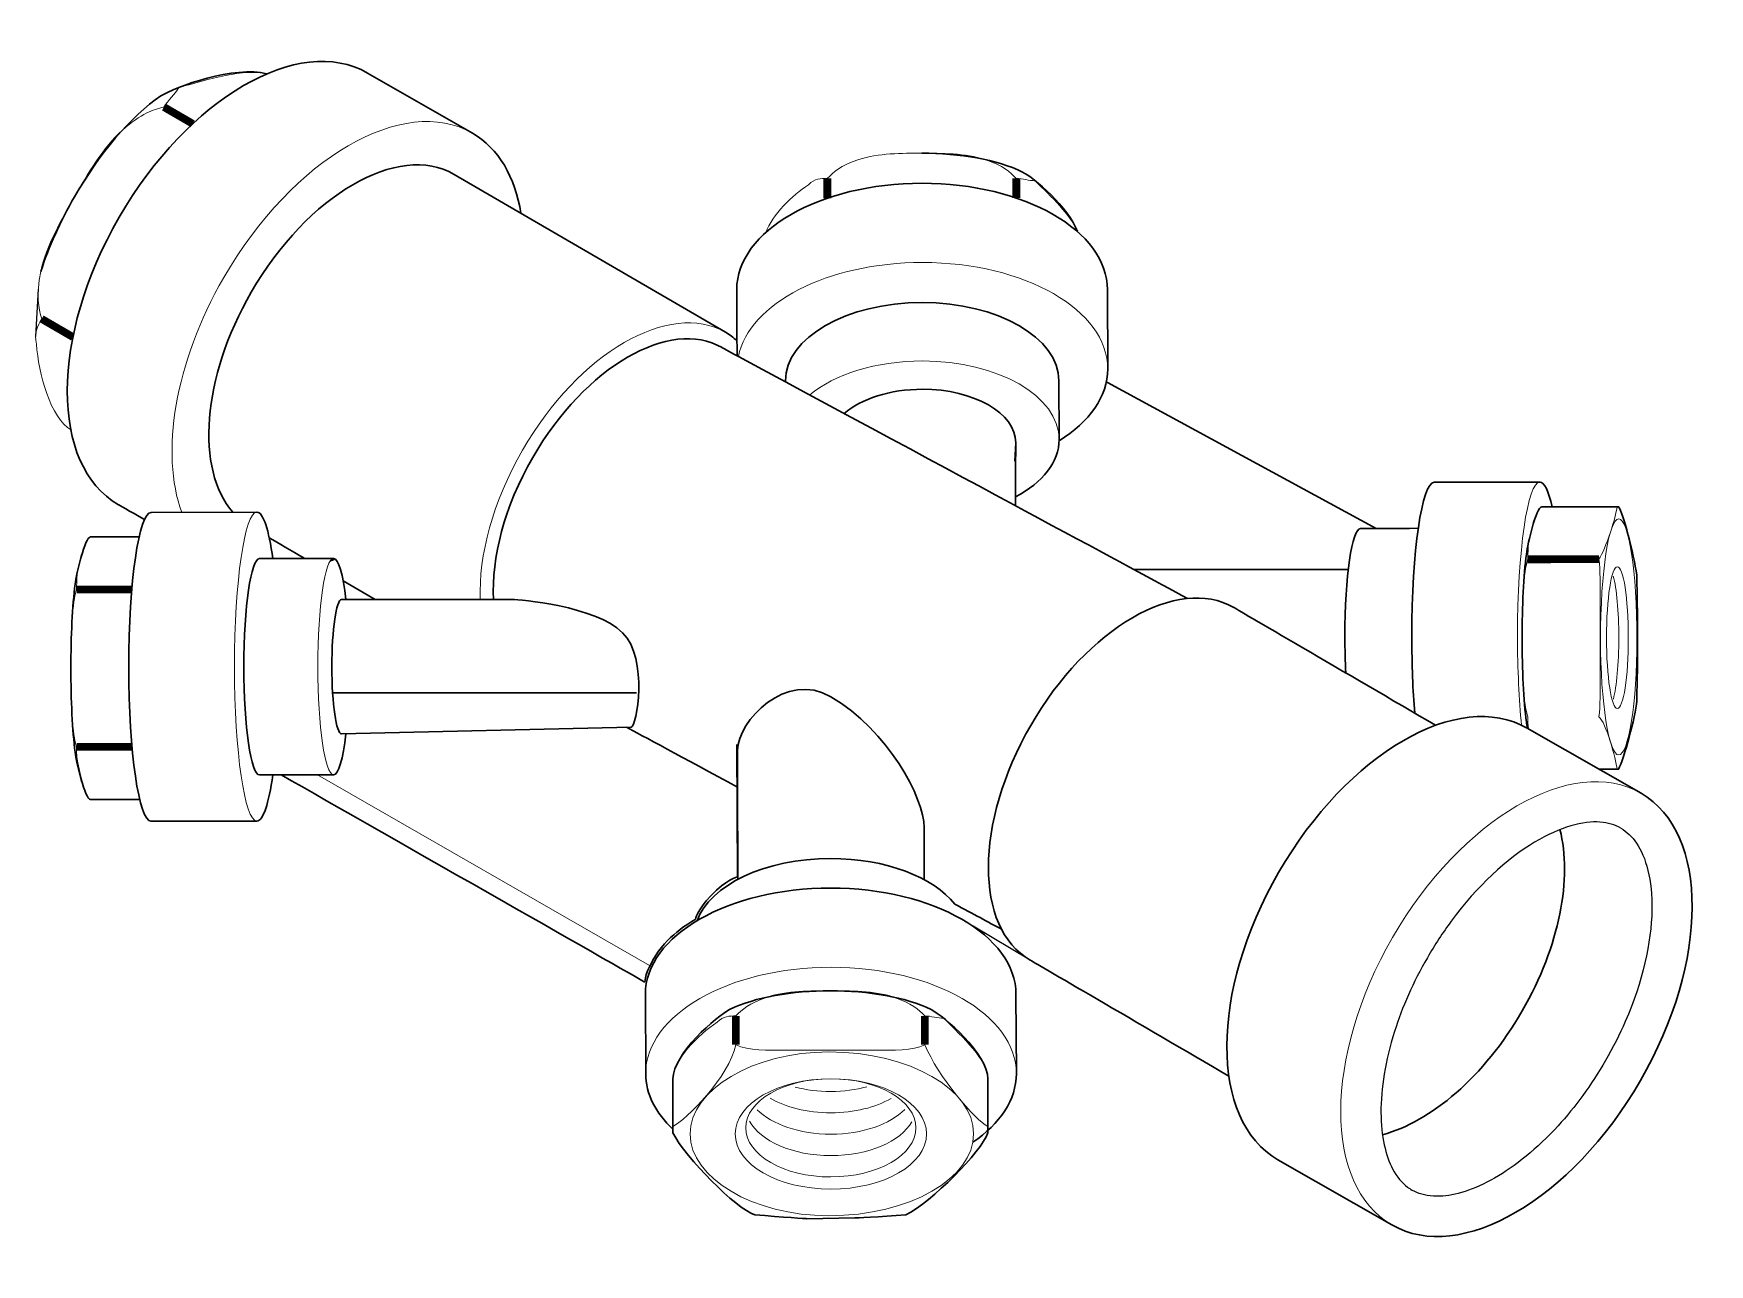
# Model space of a CAD drawing. Header units: millimetres. Extents: x 24747 to 137666, y -34589 to 43444.
# Drawn here: x 127025.1 to 127457.8, y 6909.8 to 7227.6 of the extents above; entities that cross this region are included whole.
import ezdxf

# ---------------------------------------------------------------- set-up
doc = ezdxf.new("R2010")
doc.units = ezdxf.units.MM
doc.header["$LTSCALE"] = 10
doc.layers.add('Livello 1', color=7, linetype='Continuous')
doc.layers.add('Pannelli', color=7, linetype='Continuous')

# ---------------------------------------------------------------- blocks, each defined once
blk = doc.blocks.new('block 165')
at = {"layer": 'Livello 1', "color": 7, "lineweight": 5, "true_color": 0xffffff}
blk.add_lwpolyline([(68.781, 64.476), (68.781, 64.476)], dxfattribs=at)
blk.add_open_spline([(70.138, 64.476), (70.138, 64.043), (69.53, 63.692), (68.781, 63.693), (68.032, 63.693), (67.424, 64.043), (67.425, 64.476), (67.424, 64.908), (68.032, 65.258), (68.781, 65.258), (69.53, 65.258), (70.138, 64.908), (70.138, 64.476)], degree=3, knots=[0, 0, 0, 0, 1, 1, 1, 2, 2, 2, 3, 3, 3, 4, 4, 4, 4], dxfattribs=at)

msp = doc.modelspace()

# ---------------------------------------------------------------- linework, layer by layer
at = {"layer": 'Pannelli', "color": 7}
for p, q in [((127026.27726, 7161.53909), (127025.55644, 7149.36984)), ((127282.38149, 6988.34792), (127267.63185, 6997.06963))]:
    msp.add_line(p, q, dxfattribs=at)
at = {"layer": 'Pannelli', "color": 7, "lineweight": 30}
for p, q in [((127302.01882, 7137.44909), (127302.30738, 7137.43941)), ((127302.30738, 7137.43941), (127371.72696, 7099.78811)), ((127278.45604, 7117.16738), (127278.64087, 7121.90003))]:
    msp.add_line(p, q, dxfattribs=at)
at = {"layer": 'Pannelli', "color": 7, "lineweight": 9}
msp.add_line((127184.68659, 6986.63596), (127098.34034, 7036.18417), dxfattribs=at)
at = {"layer": 'Pannelli', "color": 7, "lineweight": 5, "const_width": 2}
for points in [[(127066.15072, 7204.27034), (127058.73485, 7208.57689)], [(127230.00684, 7185.052), (127230.00036, 7190.16543)], [(127278.79978, 7185.09991), (127278.79765, 7190.16543)], [(127035.22567, 7149.20314), (127027.15442, 7153.88807)], [(127429.2217, 7091.83089), (127410.85414, 7091.82462)], [(127050.43596, 7084.04866), (127036.15008, 7084.04866)], [(127050.49257, 7043.38517), (127036.15008, 7043.37538)], [(127206.40597, 6966.50625), (127206.3997, 6973.93104)], [(127255.20012, 6966.50625), (127255.19698, 6973.93104)]]:
    msp.add_lwpolyline(points, dxfattribs=at)
at = {"layer": 'Pannelli', "color": 7, "lineweight": 30}
for points, knots in [([(127053.69007, 7102.07446), (127049.83204, 7104.288), (127046.97372, 7105.92796), (127046.97372, 7105.92796), (127029.30536, 7116.1245), (127029.38061, 7149.34791), (127047.1493, 7180.12566), (127064.918, 7210.89087), (127093.64515, 7227.57156), (127111.31351, 7217.36247), (127111.31351, 7217.36247), (127138.35378, 7201.85445), (127138.35378, 7201.85445), (127145.18582, 7197.90818), (127149.36479, 7190.52412), (127150.89485, 7181.17239)], [5.674874856, 5.674874856, 5.674874856, 5.674874856, 6, 6, 6, 7, 7, 7, 8, 8, 8, 9, 9, 9, 9.386544784, 9.386544784, 9.386544784, 9.386544784]), ([(127085.32259, 7217.15733), (127077.08799, 7219.3953), (127061.54981, 7213.82341), (127057.96039, 7211.45525), (127050.10605, 7206.26292), (127041.9601, 7196.3862), (127035.64841, 7185.44969), (127032.0011, 7179.12938), (127028.9636, 7172.45971), (127026.93947, 7166.14269)], [3.087826113, 3.087826113, 3.087826113, 3.087826113, 4, 4, 4, 5, 5, 5, 5.577577943, 5.577577943, 5.577577943, 5.577577943]), ([(127076.49812, 7103.98417), (127066.90131, 7115.04116), (127068.49576, 7138.67985), (127081.25378, 7160.77356), (127095.76786, 7185.90746), (127119.23684, 7199.54048), (127133.66939, 7191.20013), (127133.66939, 7191.20013), (127203.70947, 7150.42651), (127203.70947, 7150.42651), (127204.78038, 7149.80792), (127205.7715, 7149.08591), (127206.68285, 7148.26897)], [0.121179446, 0.121179446, 0.121179446, 0.121179446, 1, 1, 1, 2, 2, 2, 3, 3, 3, 3.074168658, 3.074168658, 3.074168658, 3.074168658]), ([(127294.5898, 7176.41497), (127292.40309, 7182.67211), (127283.28483, 7190.36475), (127280.42809, 7191.79587), (127273.91572, 7195.04422), (127264.16128, 7196.68093), (127254.40057, 7196.68093)], [14.122249357, 14.122249357, 14.122249357, 14.122249357, 15, 15, 15, 16, 16, 16, 16]), ([(127206.70072, 7144.38135), (127206.67397, 7150.19928), (127206.62232, 7161.432), (127206.62232, 7161.432), (127206.62232, 7176.60767), (127228.04697, 7188.91124), (127254.47582, 7188.91124), (127280.89841, 7188.91124), (127302.32306, 7176.60767), (127302.31992, 7161.432), (127302.31992, 7161.432), (127302.41085, 7140.98876), (127302.41085, 7140.98876), (127302.41233, 7133.82676), (127297.64985, 7127.30759), (127289.84481, 7122.41753)], [5.258972426, 5.258972426, 5.258972426, 5.258972426, 6, 6, 6, 7, 7, 7, 8, 8, 8, 9, 9, 9, 9.471549538, 9.471549538, 9.471549538, 9.471549538]), ([(127219.20593, 7137.64477), (127219.20529, 7137.78443), (127219.20495, 7137.85956), (127219.20495, 7137.85956), (127219.20495, 7149.05318), (127235.00457, 7158.12095), (127254.49464, 7158.12095), (127273.9847, 7158.12095), (127289.78433, 7149.05318), (127289.78433, 7137.85956), (127289.78433, 7137.85956), (127289.85017, 7122.77796), (127289.85017, 7122.77796), (127289.85181, 7116.91959), (127285.52971, 7111.64458), (127278.61735, 7107.94553)], [5.929419766, 5.929419766, 5.929419766, 5.929419766, 6, 6, 6, 7, 7, 7, 8, 8, 8, 9, 9, 9, 9.523073988, 9.523073988, 9.523073988, 9.523073988]), ([(127143.818, 7081.44827), (127143.2317, 7092.15743), (127146.60776, 7105.40517), (127153.94019, 7118.10611), (127167.47287, 7141.54687), (127189.3553, 7154.24551), (127202.81273, 7146.47582), (127202.81273, 7146.47582), (127204.33164, 7145.65758), (127207.04175, 7144.19764)], [0.458168236, 0.458168236, 0.458168236, 0.458168236, 1, 1, 1, 2, 2, 2, 2.107878036, 2.107878036, 2.107878036, 2.107878036]), ([(127278.61347, 7105.64183), (127278.62637, 7113.29507), (127278.64087, 7121.90003), (127278.64087, 7121.90003), (127278.64087, 7129.55057), (127267.86114, 7135.73371), (127254.56362, 7135.73371), (127246.12017, 7135.73371), (127238.69058, 7133.2408), (127234.39235, 7129.46383)], [2.444699162, 2.444699162, 2.444699162, 2.444699162, 3, 3, 3, 4, 4, 4, 4.634963897, 4.634963897, 4.634963897, 4.634963897]), ([(127381.67283, 7052.1033), (127381.1917, 7057.92174), (127380.91669, 7064.65624), (127380.91669, 7071.83288), (127380.91669, 7093.85641), (127383.50659, 7111.70349), (127386.69536, 7111.70349), (127386.69536, 7111.70349), (127413.98647, 7111.77874), (127413.98647, 7111.77874), (127415.14641, 7111.77874), (127416.22617, 7109.42649), (127417.1311, 7105.37611)], [6.674137267, 6.674137267, 6.674137267, 6.674137267, 7, 7, 7, 8, 8, 8, 9, 9, 9, 9.363043162, 9.363043162, 9.363043162, 9.363043162]), ([(127429.27408, 7037.60612), (127429.27408, 7037.60612), (127434.28862, 7037.60612), (127434.28862, 7037.60612), (127435.73407, 7040.31516), (127438.63124, 7051.16388), (127438.99496, 7055.22745), (127439.12665, 7061.15975), (127439.22071, 7066.41479), (127439.22071, 7066.41479), (127439.22071, 7066.41479), (127439.17368, 7076.7493), (127439.17368, 7076.7493), (127439.17368, 7076.7493), (127439.12665, 7081.99807), (127438.99182, 7087.76106), (127438.26753, 7093.17915), (127435.37036, 7104.02786), (127434.28862, 7105.37611), (127434.28862, 7105.37611), (127414.4756, 7105.37611), (127414.4756, 7105.37611), (127413.02701, 7105.37611), (127410.851, 7095.89446), (127410.49042, 7093.18542), (127409.76926, 7087.76106), (127409.40868, 7079.62138), (127409.40868, 7071.49425), (127409.40868, 7063.36712), (127409.76926, 7055.22745), (127410.49042, 7049.80936), (127410.5438, 7049.40829), (127410.63698, 7048.85851), (127410.76169, 7048.21283)], [7.220344389, 7.220344389, 7.220344389, 7.220344389, 8, 8, 8, 9, 9, 9, 10, 10, 10, 11, 11, 11, 12, 12, 12, 13, 13, 13, 14, 14, 14, 15, 15, 15, 16, 16, 16, 17, 17, 17, 17.148047069, 17.148047069, 17.148047069, 17.148047069]), ([(127086.84453, 7036.15401), (127085.79603, 7028.80569), (127084.33814, 7024.24903), (127082.72745, 7024.24903), (127082.72745, 7024.24903), (127055.43321, 7024.17377), (127055.43321, 7024.17377), (127052.24444, 7024.17377), (127049.65768, 7042.02086), (127049.65768, 7064.04438), (127049.65768, 7086.0679), (127052.24444, 7103.92753), (127055.43321, 7103.92126), (127055.43321, 7103.92126), (127082.72745, 7104.00278), (127082.72745, 7104.00278), (127084.34472, 7104.00278), (127085.80793, 7099.40882), (127086.85736, 7092.00926)], [4.494888418, 4.494888418, 4.494888418, 4.494888418, 5, 5, 5, 6, 6, 6, 7, 7, 7, 8, 8, 8, 9, 9, 9, 9.507174523, 9.507174523, 9.507174523, 9.507174523]), ([(127052.31129, 7097.60015), (127046.65871, 7097.60015), (127039.77155, 7097.60015), (127039.77155, 7097.60015), (127038.31982, 7097.60015), (127036.15008, 7088.11223), (127035.7895, 7085.40319), (127035.06521, 7079.97256), (127034.7015, 7071.84542), (127034.7015, 7063.71829), (127034.7015, 7055.57862), (127035.06207, 7047.45149), (127035.7895, 7042.0334), (127036.15008, 7039.31181), (127038.31982, 7029.83016), (127039.77155, 7029.83016), (127039.77155, 7029.83016), (127046.78554, 7029.83016), (127052.4664, 7029.83016)], [2.410370318, 2.410370318, 2.410370318, 2.410370318, 3, 3, 3, 4, 4, 4, 5, 5, 5, 6, 6, 6, 7, 7, 7, 7.595033999, 7.595033999, 7.595033999, 7.595033999]), ([(127363.8671, 7062.49989), (127363.71619, 7065.4254), (127363.63399, 7068.57553), (127363.63399, 7071.85797), (127363.63399, 7087.27192), (127365.44943, 7099.77617), (127367.68188, 7099.77617), (127367.68188, 7099.77617), (127376.94962, 7099.80353), (127382.58046, 7099.82015)], [6.787221103, 6.787221103, 6.787221103, 6.787221103, 7, 7, 7, 8, 8, 8, 8.696212761, 8.696212761, 8.696212761, 8.696212761]), ([(127105.70123, 7046.78714), (127104.95975, 7040.3345), (127103.81387, 7036.19516), (127102.52793, 7036.19516), (127102.52793, 7036.19516), (127083.40785, 7036.14499), (127083.40785, 7036.14499), (127081.1754, 7036.14499), (127079.3631, 7048.64296), (127079.3631, 7064.06946), (127079.3631, 7079.49596), (127081.1754, 7092.00021), (127083.40785, 7092.00021), (127083.40785, 7092.00021), (127102.52793, 7092.05038), (127102.52793, 7092.05038), (127103.81711, 7092.05038), (127104.96553, 7087.89223), (127105.70682, 7081.41582)], [4.424788135, 4.424788135, 4.424788135, 4.424788135, 5, 5, 5, 6, 6, 6, 7, 7, 7, 8, 8, 8, 9, 9, 9, 9.576661533, 9.576661533, 9.576661533, 9.576661533]), ([(127333.68287, 6958.39355), (127311.78989, 6971.17665), (127282.38149, 6988.34792), (127282.38149, 6988.34792), (127267.94893, 6996.67572), (127268.0085, 7023.81633), (127282.52885, 7048.95651), (127297.0398, 7074.09669), (127320.50877, 7087.71716), (127334.94133, 7079.38936), (127334.94133, 7079.38936), (127365.08576, 7061.78832), (127387.05598, 7048.96013)], [5.37222329, 5.37222329, 5.37222329, 5.37222329, 6, 6, 6, 7, 7, 7, 8, 8, 8, 8.635584126, 8.635584126, 8.635584126, 8.635584126]), ([(127333.68287, 6958.39355), (127311.78989, 6971.17665), (127282.38149, 6988.34792), (127282.38149, 6988.34792), (127267.94893, 6996.67572), (127268.0085, 7023.81633), (127282.52885, 7048.95651), (127297.0398, 7074.09669), (127320.50877, 7087.71716), (127334.94133, 7079.38936), (127334.94133, 7079.38936), (127365.08576, 7061.78832), (127387.05598, 7048.96013)], [5.37222329, 5.37222329, 5.37222329, 5.37222329, 6, 6, 6, 7, 7, 7, 8, 8, 8, 8.635584126, 8.635584126, 8.635584126, 8.635584126]), ([(127104.59734, 7046.76168), (127103.21146, 7046.77423), (127102.08583, 7054.5251), (127102.08583, 7064.09455), (127102.08583, 7073.664), (127103.21146, 7081.41487), (127104.59734, 7081.41487), (127104.59734, 7081.41487), (127148.77608, 7081.4525), (127148.77608, 7081.4525), (127150.16195, 7081.4525), (127170.207, 7079.8346), (127177.14892, 7072.86759), (127183.90586, 7066.08871), (127180.75158, 7048.48619), (127179.3657, 7048.48619), (127179.3657, 7048.48619), (127104.59734, 7046.76168), (127104.59734, 7046.76168)], [0, 0, 0, 0, 1, 1, 1, 2, 2, 2, 3, 3, 3, 4, 4, 4, 5, 5, 5, 6, 6, 6, 6]), ([(127206.86832, 7009.16055), (127206.85447, 7023.24619), (127206.83553, 7042.52253), (127206.83553, 7042.52253), (127206.83553, 7050.16053), (127219.47146, 7063.12882), (127230.91592, 7056.34367), (127245.74982, 7047.5769), (127254.99318, 7030.20641), (127254.99318, 7022.56842), (127254.99318, 7022.56842), (127255.00439, 7015.91704), (127255.01586, 7009.10887)], [5.365360634, 5.365360634, 5.365360634, 5.365360634, 6, 6, 6, 7, 7, 7, 8, 8, 8, 8.488213251, 8.488213251, 8.488213251, 8.488213251]), ([(127346.3607, 6936.80084), (127328.69234, 6946.99738), (127328.77073, 6980.22079), (127346.53942, 7010.99854), (127364.30185, 7041.76375), (127393.03214, 7058.44444), (127410.7005, 7048.24789), (127410.7005, 7048.24789), (127440.09864, 7031.40416), (127440.09864, 7031.40416), (127457.77327, 7021.20762), (127457.69175, 6987.99675), (127439.92619, 6957.219), (127422.16063, 6926.44125), (127393.43034, 6909.76056), (127375.75885, 6919.97592), (127375.75885, 6919.97592), (127346.3607, 6936.80084), (127346.3607, 6936.80084)], [0, 0, 0, 0, 1, 1, 1, 2, 2, 2, 3, 3, 3, 4, 4, 4, 5, 5, 5, 6, 6, 6, 6]), ([(127419.1562, 7022.038), (127422.36201, 7009.6642), (127419.11235, 6991.99292), (127409.42123, 6975.21031), (127399.63054, 6958.25163), (127385.76503, 6946.52914), (127373.34623, 6943.25548)], [3.332438875, 3.332438875, 3.332438875, 3.332438875, 4, 4, 4, 4.674564911, 4.674564911, 4.674564911, 4.674564911]), ([(127196.3589, 6998.51069), (127199.71912, 7007.68895), (127213.90442, 7014.57924), (127230.89397, 7014.57924), (127245.11882, 7014.57924), (127257.37346, 7009.75055), (127262.95845, 7002.79318)], [6.12829701, 6.12829701, 6.12829701, 6.12829701, 7, 7, 7, 7.729733869, 7.729733869, 7.729733869, 7.729733869]), ([(127190.14209, 6944.6761), (127185.68329, 6948.85063), (127183.11258, 6953.76201), (127183.11258, 6959.01876), (127183.11258, 6959.01876), (127183.02165, 6979.47455), (127183.02165, 6979.47455), (127183.02165, 6994.65648), (127204.44317, 7006.95379), (127230.87202, 7006.95379), (127257.30088, 7006.95379), (127278.7224, 6994.65648), (127278.71926, 6979.47455), (127278.71926, 6979.47455), (127278.81019, 6959.0313), (127278.81019, 6959.0313), (127278.81019, 6952.28292), (127274.5812, 6946.10526), (127267.56329, 6941.3234)], [4.653606718, 4.653606718, 4.653606718, 4.653606718, 5, 5, 5, 6, 6, 6, 7, 7, 7, 8, 8, 8, 9, 9, 9, 9.44431712, 9.44431712, 9.44431712, 9.44431712]), ([(127195.98681, 6998.8392), (127195.98681, 6998.8392), (127190.22696, 6995.95457), (127186.45813, 6990.63681), (127182.68929, 6985.31906), (127182.91191, 6982.66018), (127182.91191, 6982.66018)], [10, 10, 10, 10, 11, 11, 11, 12, 12, 12, 12]), ([(127237.10533, 6921.78195), (127237.10533, 6921.78195), (127243.40449, 6921.98262), (127250.31506, 6922.58463), (127256.82429, 6925.84551), (127269.83334, 6938.85143), (127271.46065, 6943.73649), (127271.46065, 6943.73649), (127271.46065, 6957.67678), (127271.46065, 6957.67678), (127271.46065, 6964.17347), (127260.08204, 6973.93104), (127256.82743, 6975.56149), (127250.31506, 6978.80983), (127240.55748, 6980.44027), (127230.79991, 6980.44027), (127221.0392, 6980.44027), (127211.28476, 6978.80983), (127204.7818, 6975.56149), (127201.52718, 6973.93104), (127190.13917, 6964.17347), (127190.13917, 6957.66424), (127190.13917, 6957.66424), (127190.1423, 6943.73649), (127190.1423, 6943.73649), (127193.39065, 6937.23353), (127206.40284, 6924.22134), (127211.28476, 6922.58463), (127218.39913, 6921.98262), (127224.70456, 6921.58128), (127224.70456, 6921.58128), (127224.70456, 6921.58128), (127237.10533, 6921.78195), (127237.10533, 6921.78195)], [0, 0, 0, 0, 1, 1, 1, 2, 2, 2, 3, 3, 3, 4, 4, 4, 5, 5, 5, 6, 6, 6, 7, 7, 7, 8, 8, 8, 9, 9, 9, 10, 10, 10, 11, 11, 11, 11])]:
    msp.add_open_spline(points, degree=3, knots=knots, dxfattribs=at)
at = {"layer": 'Pannelli', "color": 7, "lineweight": 5}
for points, knots in [([(127085.29898, 7217.14727), (127079.45249, 7218.6289), (127070.15948, 7215.69247), (127062.56953, 7213.65008), (127061.51915, 7211.83151), (127059.7821, 7210.40174), (127058.73485, 7208.57689), (127058.73485, 7208.57689), (127058.73485, 7208.57689), (127058.73485, 7208.57689), (127055.85022, 7207.81811), (127052.97186, 7207.04052), (127047.99588, 7202.62578), (127043.01676, 7198.21104), (127038.81209, 7190.91794), (127035.64841, 7185.44969), (127032.49099, 7179.98143), (127028.28633, 7172.68833), (127026.94435, 7166.16656), (127025.60864, 7159.64479), (127026.3831, 7156.7727), (127027.15442, 7153.88807), (127026.10718, 7152.0695), (127025.05053, 7150.23838), (127025.81872, 7147.37257), (127026.30158, 7139.79728), (127029.39001, 7128.30265), (127034.85513, 7125.1421)], [0.119754, 0.119754, 0.119754, 0.119754, 1, 1, 1, 2, 2, 2, 3, 3, 3, 4, 4, 4, 5, 5, 5, 6, 6, 6, 7, 7, 7, 8, 8, 8, 9, 9, 9, 9]), ([(127294.54296, 7176.45616), (127292.90477, 7180.74615), (127287.73, 7185.50879), (127283.67643, 7189.55715), (127282.05226, 7189.56342), (127280.42495, 7190.16543), (127278.79765, 7190.16543), (127278.79765, 7190.16543), (127278.79765, 7190.16543), (127278.79765, 7190.16543), (127277.17034, 7191.79587), (127275.5399, 7193.42632), (127270.66424, 7195.05049), (127265.78859, 7196.67466), (127259.2825, 7196.67466), (127254.40057, 7196.68093), (127249.52492, 7196.68093), (127243.0251, 7196.67466), (127238.1369, 7195.05049), (127233.25812, 7193.42632), (127231.64021, 7191.79587), (127230.00036, 7190.16543), (127228.38246, 7190.16543), (127226.75516, 7190.16543), (127225.12471, 7188.54753), (127221.00171, 7185.79355), (127215.70903, 7180.71371), (127214.17641, 7176.25635)], [0.169144336, 0.169144336, 0.169144336, 0.169144336, 1, 1, 1, 2, 2, 2, 3, 3, 3, 4, 4, 4, 5, 5, 5, 6, 6, 6, 7, 7, 7, 8, 8, 8, 8.846176135, 8.846176135, 8.846176135, 8.846176135]), ([(127414.4756, 7105.37611), (127413.38759, 7105.37611), (127412.07697, 7099.95176), (127410.98896, 7095.89446), (127410.98896, 7094.53994), (127410.851, 7093.17915), (127410.85414, 7091.82462), (127410.85414, 7091.82462), (127410.85414, 7091.82462), (127410.85414, 7091.82462), (127410.49042, 7090.4701), (127410.12984, 7089.11558), (127409.76926, 7085.05201), (127409.40868, 7080.98845), (127409.40868, 7075.55782), (127409.40868, 7071.49425), (127409.40555, 7067.43069), (127409.40868, 7062.0126), (127409.76926, 7057.93649), (127410.12984, 7053.87292), (127410.49042, 7052.53094), (127410.851, 7051.16388), (127410.851, 7050.1322), (127410.85282, 7049.10052), (127411.01301, 7048.06884)], [0, 0, 0, 0, 1, 1, 1, 2, 2, 2, 3, 3, 3, 4, 4, 4, 5, 5, 5, 6, 6, 6, 7, 7, 7, 7.761655787, 7.761655787, 7.761655787, 7.761655787]), ([(127433.92804, 7105.37611), (127433.56433, 7102.66707), (127431.03087, 7094.53367), (127429.2217, 7091.83089), (127429.2217, 7091.83089), (127429.2217, 7091.83089), (127429.2217, 7091.83089), (127429.57915, 7089.11558), (127429.53525, 7085.05201), (127429.53525, 7080.98845), (127429.53525, 7080.98845), (127429.53525, 7062.0126), (127429.53525, 7062.0126), (127429.53525, 7057.94903), (127429.58228, 7053.87292), (127429.2217, 7051.17015), (127431.03087, 7049.80936), (127433.56433, 7040.33397), (127433.92804, 7037.60612)], [0, 0, 0, 0, 1, 1, 1, 2, 2, 2, 3, 3, 3, 4, 4, 4, 5, 5, 5, 6, 6, 6, 6]), ([(127439.04512, 7071.118), (127439.04512, 7088.73932), (127436.87538, 7102.29709), (127434.34192, 7102.29709), (127431.80846, 7102.29709), (127429.63559, 7088.73932), (127429.63559, 7071.118), (127429.63559, 7054.86373), (127431.80846, 7041.30597), (127434.34192, 7041.30597), (127436.87538, 7041.30597), (127439.04512, 7054.86373), (127439.04512, 7071.118)], [0, 0, 0, 0, 1, 1, 1, 2, 2, 2, 3, 3, 3, 4, 4, 4, 4]), ([(127039.77155, 7097.60015), (127038.68354, 7097.60015), (127037.37291, 7092.1758), (127036.28804, 7088.11223), (127036.28491, 7086.75771), (127036.15008, 7085.40319), (127036.15008, 7084.04866), (127036.15008, 7084.04866), (127036.15008, 7084.04866), (127036.15008, 7084.04866), (127035.78637, 7082.69414), (127035.42265, 7081.32708), (127035.06207, 7077.26351), (127034.7015, 7073.19995), (127034.70463, 7067.78186), (127034.7015, 7063.71829), (127034.7015, 7059.65473), (127034.7015, 7054.23664), (127035.06521, 7050.16053), (127035.42265, 7046.09696), (127035.78637, 7044.74244), (127036.15008, 7043.37538), (127036.15008, 7042.02086), (127036.15008, 7040.66633), (127036.5138, 7039.31181), (127037.23495, 7035.24825), (127038.68354, 7029.83016), (127039.77155, 7029.82389)], [0, 0, 0, 0, 1, 1, 1, 2, 2, 2, 3, 3, 3, 4, 4, 4, 5, 5, 5, 6, 6, 6, 7, 7, 7, 8, 8, 8, 9, 9, 9, 9]), ([(127433.99702, 7089.90572), (127435.55535, 7089.89945), (127436.81581, 7081.70333), (127436.81581, 7071.59459), (127436.81894, 7061.48584), (127435.55535, 7053.28346), (127434.00016, 7053.296)], [0, 0, 0, 0, 1, 1, 1, 2, 2, 2, 2]), ([(127432.9435, 7087.48514), (127433.79008, 7084.32458), (127434.36387, 7078.39228), (127434.36387, 7071.59459), (127434.36387, 7064.83452), (127433.79949, 7058.91476), (127432.95605, 7055.7542)], [0, 0, 0, 0, 1, 1, 1, 2, 2, 2, 2]), ([(127271.46065, 6957.67678), (127271.45752, 6962.54929), (127264.95142, 6968.45024), (127260.07263, 6973.32903), (127258.44846, 6973.32903), (127256.82429, 6973.93104), (127255.19698, 6973.93104), (127255.19698, 6973.93104), (127255.19698, 6973.93104), (127255.19698, 6973.93104), (127253.56967, 6975.56149), (127251.93923, 6977.19193), (127247.06358, 6978.80983), (127242.18793, 6980.44027), (127235.6787, 6980.42773), (127230.79991, 6980.44027), (127225.92426, 6980.44027), (127219.42443, 6980.434), (127214.5331, 6978.80983), (127209.65745, 6977.19193), (127208.03641, 6975.56149), (127206.3997, 6973.93104), (127204.7818, 6973.93104), (127203.15136, 6973.93104), (127201.52405, 6972.30687), (127196.6484, 6969.05225), (127190.14544, 6962.54929), (127190.13917, 6957.66424)], [0, 0, 0, 0, 1, 1, 1, 2, 2, 2, 3, 3, 3, 4, 4, 4, 5, 5, 5, 6, 6, 6, 7, 7, 7, 8, 8, 8, 9, 9, 9, 9]), ([(127271.45752, 6945.36066), (127268.20917, 6946.9911), (127258.44846, 6958.37912), (127255.20012, 6966.50625), (127255.20012, 6966.50625), (127255.20012, 6966.50625), (127255.20012, 6966.50625), (127251.94237, 6964.87581), (127247.06671, 6965.08275), (127242.18793, 6965.07648), (127242.18793, 6965.07648), (127219.42443, 6965.07648), (127219.42443, 6965.07648), (127214.53937, 6965.08275), (127209.65745, 6964.87581), (127206.40597, 6966.50625), (127204.77553, 6958.37912), (127193.40005, 6946.9911), (127190.1423, 6945.36066)], [0, 0, 0, 0, 1, 1, 1, 2, 2, 2, 3, 3, 3, 4, 4, 4, 5, 5, 5, 6, 6, 6, 6]), ([(127230.35154, 6922.34633), (127251.49086, 6922.34633), (127267.7608, 6932.09763), (127267.7608, 6943.49192), (127267.76394, 6954.8674), (127251.49713, 6964.63752), (127230.35781, 6964.63752), (127210.83952, 6964.63752), (127194.57585, 6954.8674), (127194.57585, 6943.48565), (127194.57585, 6932.1039), (127210.83952, 6922.34633), (127230.35154, 6922.34633)], [0, 0, 0, 0, 1, 1, 1, 2, 2, 2, 3, 3, 3, 4, 4, 4, 4]), ([(127240.20004, 6955.60737), (127237.37812, 6954.84232), (127234.23638, 6954.42216), (127230.92219, 6954.42216), (127227.64876, 6954.42216), (127224.53524, 6954.82977), (127221.74154, 6955.58229)], [0, 0, 0, 0, 1, 1, 1, 2, 2, 2, 2]), ([(127249.98897, 6949.7754), (127246.20133, 6945.96267), (127239.08068, 6943.39159), (127230.91906, 6943.39159), (127222.80133, 6943.39159), (127215.70263, 6945.93759), (127211.90558, 6949.71269)], [0, 0, 0, 0, 1, 1, 1, 2, 2, 2, 2]), ([(127246.45216, 6952.6224), (127242.47953, 6950.32724), (127236.98619, 6948.91001), (127230.92533, 6948.91001), (127224.7704, 6948.90374), (127219.21122, 6950.36487), (127215.21977, 6952.71647)], [0, 0, 0, 0, 1, 1, 1, 2, 2, 2, 2]), ([(127251.795, 6946.59604), (127248.91664, 6941.52912), (127240.66095, 6937.87316), (127230.91906, 6937.87316), (127221.06428, 6937.87316), (127212.72707, 6941.62318), (127209.94278, 6946.77789)], [0, 0, 0, 0, 1, 1, 1, 2, 2, 2, 2]), ([(127252.89555, 6945.04084), (127252.88614, 6938.03621), (127243.05332, 6932.36728), (127230.92219, 6932.36728), (127218.78793, 6932.35474), (127208.95197, 6938.03621), (127208.95824, 6945.03457)], [0, 0, 0, 0, 1, 1, 1, 2, 2, 2, 2])]:
    msp.add_open_spline(points, degree=3, knots=knots, dxfattribs=at)
at = {"layer": 'Pannelli', "color": 7, "lineweight": 9}
for points, knots in [([(127138.35378, 7201.85445), (127120.68229, 7212.04472), (127091.95513, 7195.37658), (127074.18644, 7164.59883), (127061.42548, 7142.49575), (127057.79186, 7119.13407), (127063.30533, 7103.94477)], [0, 0, 0, 0, 1, 1, 1, 1.718297421, 1.718297421, 1.718297421, 1.718297421]), ([(127302.41085, 7140.98876), (127302.41399, 7156.15188), (127280.98934, 7168.45545), (127254.56362, 7168.45545), (127230.03847, 7168.45545), (127209.81922, 7157.8555), (127207.04175, 7144.19764)], [0, 0, 0, 0, 1, 1, 1, 1.928188707, 1.928188707, 1.928188707, 1.928188707]), ([(127203.70947, 7150.42651), (127189.27378, 7158.75431), (127165.8048, 7145.13384), (127151.29072, 7119.98739), (127143.60177, 7106.66917), (127139.96762, 7092.7913), (127140.39621, 7081.44536)], [0, 0, 0, 0, 1, 1, 1, 1.529758476, 1.529758476, 1.529758476, 1.529758476]), ([(127289.85017, 7122.77796), (127289.85331, 7133.96531), (127274.05368, 7143.03308), (127254.56362, 7143.03308), (127242.50313, 7143.03308), (127231.85382, 7139.55977), (127225.48856, 7134.26031)], [0, 0, 0, 0, 1, 1, 1, 1.618901563, 1.618901563, 1.618901563, 1.618901563]), ([(127413.98647, 7111.77874), (127410.7977, 7111.77874), (127408.2078, 7093.93166), (127408.2078, 7071.90813), (127408.2078, 7063.38718), (127408.59549, 7055.49048), (127409.25556, 7049.01051)], [0, 0, 0, 0, 1, 1, 1, 1.386902228, 1.386902228, 1.386902228, 1.386902228]), ([(127082.72745, 7104.00278), (127079.53555, 7104.00278), (127076.94879, 7086.14316), (127076.94879, 7064.11963), (127076.94879, 7042.10865), (127079.53555, 7024.24903), (127082.72745, 7024.24903)], [0, 0, 0, 0, 1, 1, 1, 2, 2, 2, 2]), ([(127102.52793, 7092.05038), (127100.29234, 7092.05038), (127098.48004, 7079.54613), (127098.48004, 7064.13217), (127098.48004, 7048.70567), (127100.29234, 7036.19516), (127102.52793, 7036.19516)], [0, 0, 0, 0, 1, 1, 1, 2, 2, 2, 2]), ([(127440.09864, 7031.40416), (127422.42715, 7041.61325), (127393.69999, 7024.93256), (127375.9313, 6994.16735), (127358.16887, 6963.3896), (127358.09049, 6930.17873), (127375.75885, 6919.97592)], [0, 0, 0, 0, 1, 1, 1, 2, 2, 2, 2]), ([(127278.81019, 6959.0313), (127278.81019, 6974.19442), (127257.38867, 6986.498), (127230.96295, 6986.498), (127204.53723, 6986.498), (127183.11258, 6974.19442), (127183.11258, 6959.01876)], [0, 0, 0, 0, 1, 1, 1, 2, 2, 2, 2])]:
    msp.add_open_spline(points, degree=3, knots=knots, dxfattribs=at)
at = {"layer": 'Pannelli', "color": 7, "lineweight": 30}
for points in [[(127207.04175, 7144.19764), (127274.13937, 7108.05203), (127307.97324, 7089.82567), (127323.02579, 7081.71683)], [(127278.633, 7117.22634), (127278.57409, 7117.20662), (127278.5151, 7117.18696), (127278.45604, 7117.16738)], [(127095.07478, 7092.03082), (127091.45031, 7094.14145), (127088.30422, 7095.9735), (127085.92028, 7097.36173)], [(127102.8779, 7091.94745), (127102.45642, 7091.73685), (127102.03529, 7091.53321), (127101.61464, 7091.33663)], [(127309.13745, 7089.1985), (127319.21473, 7089.20369), (127354.33805, 7089.22178), (127364.51378, 7089.22702)], [(127113.29232, 7081.42228), (127110.47841, 7083.06089), (127107.68906, 7084.6852), (127104.99758, 7086.25252)], [(127102.2332, 7057.34702), (127102.2332, 7057.34702), (127180.69514, 7057.34702), (127180.69514, 7057.34702)], [(127206.84487, 7033.02166), (127192.96749, 7040.49743), (127181.75564, 7046.53727), (127178.18825, 7048.45903)], [(127206.62859, 7044.05264), (127206.62859, 7044.05264), (127206.84807, 7009.91367), (127206.84807, 7009.91367)], [(127182.91191, 6982.66018), (127182.91191, 6982.66018), (127115.69911, 7020.95815), (127089.0204, 7036.15972)], [(127206.84807, 7009.91367), (127206.84807, 7009.91367), (127203.74709, 7009.02947), (127199.97826, 7005.04115)], [(127199.97826, 7005.04115), (127196.20943, 7001.04657), (127195.98681, 6998.8392), (127195.98681, 6998.8392)], [(127274.97881, 6996.31779), (127271.63818, 6998.11739), (127267.54939, 7000.32003), (127262.95845, 7002.79318)]]:
    msp.add_open_spline(points, degree=3, dxfattribs=at)
at = {"layer": 'Pannelli', "color": 7, "lineweight": 13}
for points in [[(127434.00016, 7053.296), (127432.43869, 7053.296), (127431.17824, 7061.48584), (127431.17824, 7071.59459), (127431.17824, 7081.70333), (127432.43869, 7089.89945), (127433.99702, 7089.90572)], [(127208.95824, 6945.03457), (127208.95511, 6952.03294), (127218.79107, 6957.70186), (127230.92219, 6957.7144), (127243.05332, 6957.70186), (127252.88614, 6952.03294), (127252.89555, 6945.04084)]]:
    msp.add_open_spline(points, degree=3, knots=[0, 0, 0, 0, 1, 1, 1, 2, 2, 2, 2], dxfattribs=at)
at = {"layer": 'Pannelli', "color": 7}
for points, knots in [([(127434.9004, 7022.40622), (127433.33258, 7023.31197), (127431.62892, 7023.83169), (127427.38238, 7024.12124), (127424.84233, 7023.84715), (127419.10407, 7022.16764), (127415.92392, 7020.76368), (127405.46954, 7014.49097), (127397.79863, 7007.48848), (127388.934, 6995.4724), (127386.86308, 6992.31729), (127384.9307, 6988.97165)], [0, 0, 0, 0, 0.1703727885, 0.1703727885, 0.340745577, 0.340745577, 0.5111183655, 0.5111183655, 0.8803794517, 0.8803794517, 0.9999823434, 0.9999823434, 0.9999823434, 0.9999823434]), ([(127434.9004, 7022.40622), (127436.46867, 7021.50127), (127437.77055, 7020.28566), (127440.14444, 7016.75274), (127441.177, 7014.4159), (127442.59142, 7008.60661), (127442.96549, 7005.15053), (127442.7599, 6992.96043), (127440.53063, 6982.81607), (127434.55619, 6969.13126), (127432.85912, 6965.7603), (127430.92776, 6962.41406)], [0, 0, 0, 0, 0.1703727885, 0.1703727885, 0.340745577, 0.340745577, 0.5111183655, 0.5111183655, 0.8803794517, 0.8803794517, 0.9999823434, 0.9999823434, 0.9999823434, 0.9999823434]), ([(127384.9307, 6988.97165), (127381.25484, 6982.60207), (127378.42944, 6976.14141), (127374.04812, 6962.34737), (127372.92236, 6955.13038), (127372.97855, 6942.83745), (127374.1869, 6937.8266), (127377.07062, 6932.32827), (127378.35015, 6930.83343), (127380.17627, 6929.45717), (127380.55571, 6929.20564), (127380.95539, 6928.97484)], [1.0000176519, 1.0000176519, 1.0000176519, 1.0000176519, 1.2276138308, 1.2276138308, 1.5052197127, 1.5052197127, 1.7828255946, 1.7828255946, 1.9565575802, 1.9565575802, 2, 2, 2, 2]), ([(127430.92776, 6962.41406), (127427.24924, 6956.04603), (127423.06662, 6950.36898), (127413.31089, 6939.678), (127407.6235, 6935.09479), (127396.94917, 6928.99739), (127392.00542, 6927.53862), (127385.80186, 6927.28706), (127383.86754, 6927.64783), (127381.76264, 6928.54124), (127381.35509, 6928.7441), (127380.95539, 6928.97484)], [1.0000176519, 1.0000176519, 1.0000176519, 1.0000176519, 1.2276138308, 1.2276138308, 1.5052197127, 1.5052197127, 1.7828255946, 1.7828255946, 1.9565575802, 1.9565575802, 2, 2, 2, 2])]:
    msp.add_open_spline(points, degree=3, knots=knots, dxfattribs=at)

# ---------------------------------------------------------------- block references
at = {"layer": 'Pannelli', "color": 7, "xscale": 18.20248832433746, "yscale": 18.20248832433746, "zscale": 18.20248832433746}
msp.add_blockref('block 165', (125978.93626, 5769.84878), dxfattribs=at)

doc.saveas('drawing.dxf')
